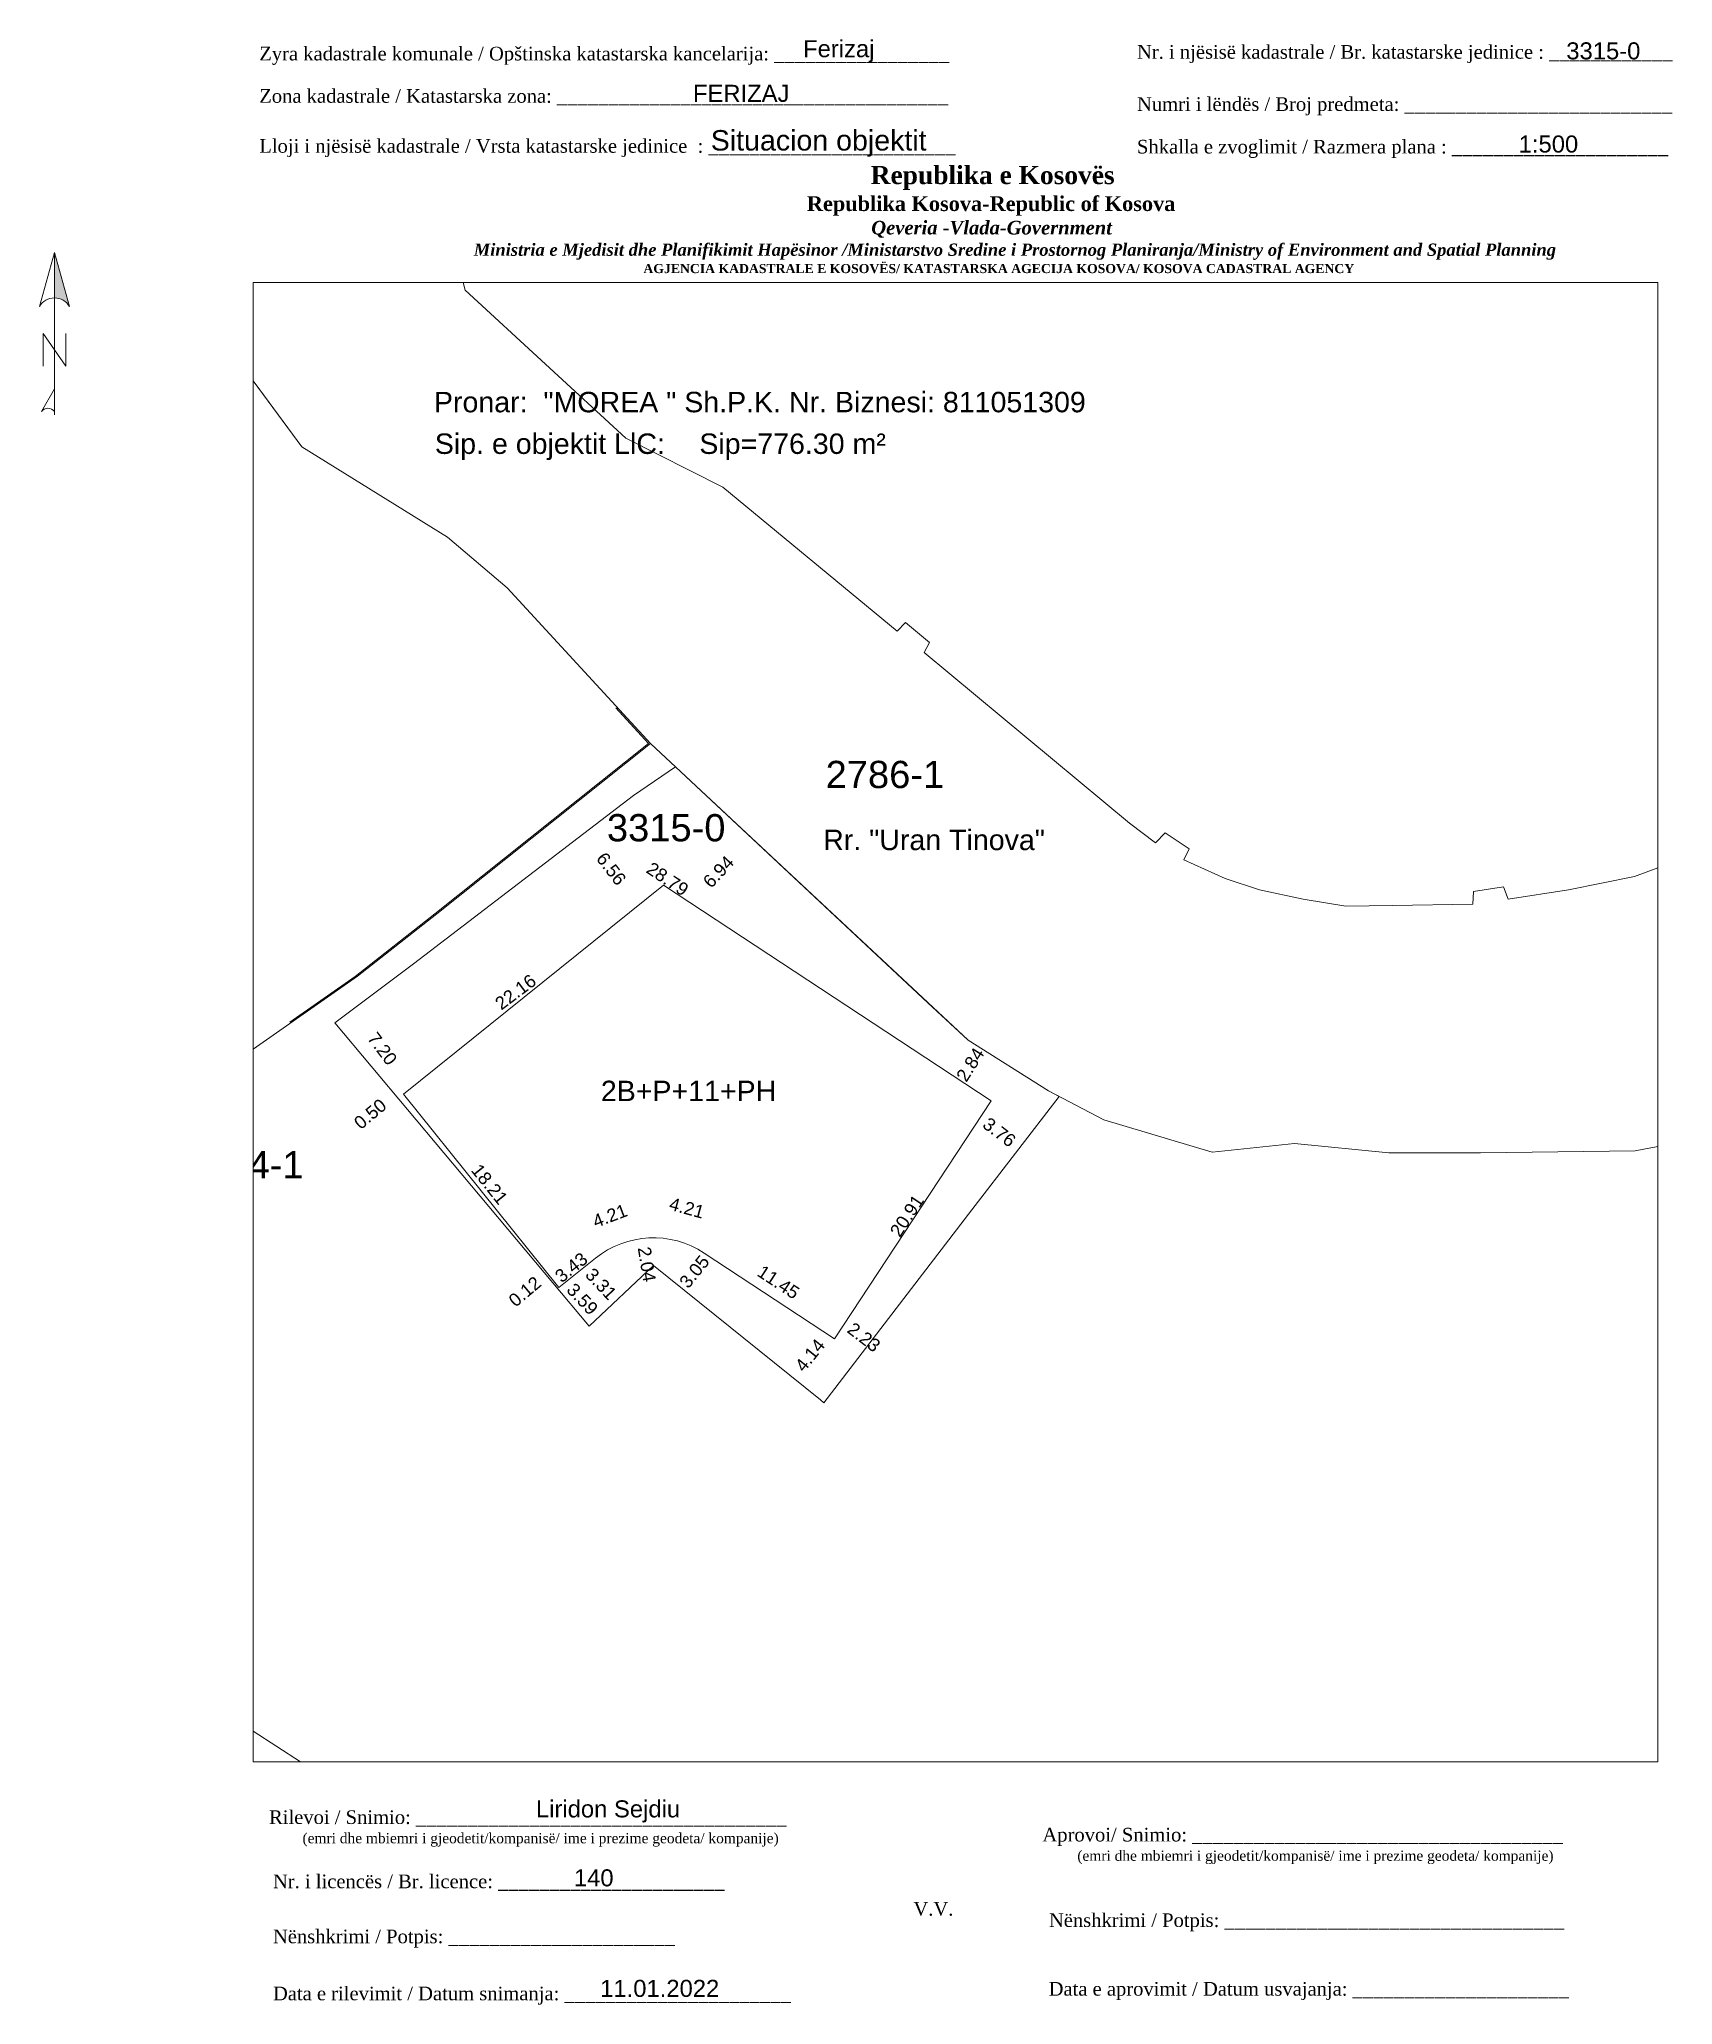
# Paper-space layout '-MANUALI' of a CAD drawing. Header units: metres. Extents: x -31 to 209, y 2 to 291.
# The model-space entities are those that its viewports show. They can reach past a viewport. Long polylines and large blocks are cut down to what shows.
import ezdxf

# ---------------------------------------------------------------- set-up
doc = ezdxf.new("R2010")
doc.units = ezdxf.units.M
doc.header["$PDMODE"] = 32
doc.header["$PDSIZE"] = 0.5
doc.layers.get('0').update_dxf_attribs({"lineweight": 0})
doc.layers.get('Defpoints').update_dxf_attribs({"lineweight": 0})
for name, color, linetype, lineweight in [('A - Perdhesa Polyine_Pen_No__6', 1, 'Continuous', 0), ('Dimensione', 7, 'Continuous', 0), ('Drawing & Figure_Pen_No__101', 252, 'Continuous', 0), ('Drawing & Figure_Pen_No__18', 9, 'Continuous', 0), ('emrat e rrugeve', 7, 'Continuous', 0), ('etazha', 7, 'Continuous', 0), ('Korniza e jashtme', 7, 'Continuous', 0), ('nr Parcela Fqinje', 251, 'Continuous', 0), ('Nr Parceles Baze', 7, 'Continuous', 0), ('parcela', 7, 'Continuous', 0), ('Parcela Baze', 7, 'Continuous', 0), ('Parcela Fqinje', 251, 'Continuous', 0)]:
    doc.layers.add(name, color=color, linetype=linetype, lineweight=lineweight)
doc.styles.add('GENERATED_STYLE_1', font='arial.ttf')
doc.styles.get("Standard").update_dxf_attribs({"font": 'arial.ttf'})
doc.dimstyles.get("Standard").update_dxf_attribs({"dimtxt": 1, "dimasz": 0.18, "dimexe": 0.18, "dimexo": 0.0625, "dimgap": 0.09, "dimtad": 1, "dimtoh": 1, "dimzin": 0, "dimdsep": 46, "dimtxsty": 'Standard', "dimcen": 0.09, "dimse1": 1, "dimse2": 1, "dimsd1": 1, "dimsd2": 1, "dimadec": 0, "dimazin": 0, "dimtfac": 1, "dimtofl": 0, "dimtmove": 0, "dimatfit": 3, "dimfxl": 1, "dimtolj": 1, "dimtzin": 0, "dimarcsym": 0})

# ---------------------------------------------------------------- blocks, each defined once
blk = doc.blocks.new('*U66')
at = {"linetype": 'ByBlock', "lineweight": -2}
blk.add_hatch(color=0, dxfattribs=at).paths.add_polyline_path([(0, 562), (0, 301, -0.269143), (87, 250)])
at = {"color": 0, "linetype": 'ByBlock', "lineweight": -2}
for points in [[(87, 250, 0.580323), (-87, 250), (0, 562), (87, 250), (0, 562), (0, 300)], [(0, -356, 0.5), (-75, -356), (0, -225)]]:
    blk.add_lwpolyline(points, format="xyb", dxfattribs=at)
for points in [[(0, -375), (0, 562)], [(-66, -94), (-66, 94), (66, -94), (66, 94)]]:
    blk.add_lwpolyline(points, dxfattribs=at)
blk = doc.blocks.new('*D107')
at = {"layer": 'Defpoints', "color": 0, "transparency": 16777216}
for p in [(7512008.69, 4692334.32), (7512010.53, 4692333.16), (7512009.02, 4692330.75)]:
    blk.add_point(p, dxfattribs=at)
at = {"layer": 'Dimensione', "color": 0, "transparency": 16777216, "insert": (7512007.48, 4692333.4), "char_height": 0.95, "attachment_point": 5, "rotation": 57.812}
blk.add_mtext('\\A1;2.84', dxfattribs=at)
blk = doc.blocks.new('*D108')
at = {"layer": 'Defpoints', "color": 0, "transparency": 16777216}
for p in [(7511989.71, 4692351.65), (7511991.76, 4692349.73), (7511984.97, 4692346.58)]:
    blk.add_point(p, dxfattribs=at)
at = {"layer": 'Dimensione', "color": 0, "transparency": 16777216, "insert": (7511989, 4692347.55), "char_height": 0.95, "attachment_point": 5, "rotation": 46.9177}
blk.add_mtext('\\A1;6.94', dxfattribs=at)
blk = doc.blocks.new('*D109')
at = {"layer": 'Defpoints', "color": 0, "transparency": 16777216}
for p in [(7511980.98, 4692351.78), (7511978.72, 4692350.05), (7511984.97, 4692346.57)]:
    blk.add_point(p, dxfattribs=at)
at = {"layer": 'Dimensione', "color": 0, "transparency": 16777216, "insert": (7511981.13, 4692347.77), "char_height": 0.95, "attachment_point": 5, "rotation": 307.3967}
blk.add_mtext('\\A1;6.56', dxfattribs=at)
blk = doc.blocks.new('*D110')
at = {"layer": 'Defpoints', "color": 0, "transparency": 16777216}
for p in [(7511961.55, 4692337), (7511961.74, 4692337.14), (7511965.88, 4692331.24)]:
    blk.add_point(p, dxfattribs=at)
at = {"layer": 'Dimensione', "color": 0, "transparency": 16777216, "insert": (7511964.33, 4692334.57), "char_height": 0.95, "attachment_point": 5, "rotation": 306.9158}
blk.add_mtext('\\A1;7.20', dxfattribs=at)
blk = doc.blocks.new('*D111')
at = {"layer": 'Defpoints', "color": 0, "transparency": 16777216}
for p in [(7511965.88, 4692331.24), (7511965.49, 4692330.91), (7511965.54, 4692330.86)]:
    blk.add_point(p, dxfattribs=at)
at = {"layer": 'Dimensione', "color": 0, "transparency": 16777216, "insert": (7511963.44, 4692329.78), "char_height": 0.95, "attachment_point": 5, "rotation": 40.0046}
blk.add_mtext('\\A1;0.50', dxfattribs=at)
blk = doc.blocks.new('*D112')
at = {"layer": 'Defpoints', "color": 0, "transparency": 16777216}
for p in [(7511976.65, 4692317.62), (7511977.2, 4692316.97), (7511977.29, 4692317.04)]:
    blk.add_point(p, dxfattribs=at)
at = {"layer": 'Dimensione', "color": 0, "transparency": 16777216, "insert": (7511974.79, 4692316.75), "char_height": 0.95, "attachment_point": 5, "rotation": 40.0046}
blk.add_mtext('\\A1;0.12', dxfattribs=at)
blk = doc.blocks.new('*D113')
at = {"layer": 'Defpoints', "color": 0, "transparency": 16777216}
for p in [(7511977.29, 4692317.04), (7511979.75, 4692314.44), (7511979.86, 4692314.54)]:
    blk.add_point(p, dxfattribs=at)
at = {"layer": 'Dimensione', "color": 0, "transparency": 16777216, "insert": (7511979.01, 4692316.2), "char_height": 0.95, "attachment_point": 5, "rotation": 313.4205}
blk.add_mtext('\\A1;3.59', dxfattribs=at)
blk = doc.blocks.new('*D114')
at = {"layer": 'Defpoints', "color": 0, "transparency": 16777216}
for p in [(7511979.96, 4692319.19), (7511982.24, 4692316.79), (7511981.13, 4692315.74)]:
    blk.add_point(p, dxfattribs=at)
at = {"layer": 'Dimensione', "color": 0, "transparency": 16777216, "insert": (7511980.38, 4692317.31), "char_height": 0.95, "attachment_point": 5, "rotation": 313.4205}
blk.add_mtext('\\A1;3.31', dxfattribs=at)
blk = doc.blocks.new('*D115')
at = {"layer": 'Defpoints', "color": 0, "transparency": 16777216}
for p in [(7511983.9, 4692320.69), (7511983.25, 4692318.51), (7511984.23, 4692318.67)]:
    blk.add_point(p, dxfattribs=at)
at = {"layer": 'Dimensione', "color": 0, "transparency": 16777216, "insert": (7511983.74, 4692318.75), "char_height": 0.95, "attachment_point": 5, "rotation": 279.2686}
blk.add_mtext('\\A1;2.04', dxfattribs=at)
blk = doc.blocks.new('*D116')
at = {"layer": 'Defpoints', "color": 0, "transparency": 16777216}
for p in [(7511987.96, 4692319.58), (7511986.05, 4692317.2), (7511986.69, 4692316.69)]:
    blk.add_point(p, dxfattribs=at)
at = {"layer": 'Dimensione', "color": 0, "transparency": 16777216, "insert": (7511987.23, 4692318.21), "char_height": 0.95, "attachment_point": 5, "rotation": 51.1707}
blk.add_mtext('\\A1;3.05', dxfattribs=at)
blk = doc.blocks.new('*D117')
at = {"layer": 'Defpoints', "color": 0, "transparency": 16777216}
for p in [(7511997.52, 4692313.28), (7511994.82, 4692310.14), (7511994.93, 4692310.06)]:
    blk.add_point(p, dxfattribs=at)
at = {"layer": 'Dimensione', "color": 0, "transparency": 16777216, "insert": (7511995.71, 4692312.08), "char_height": 0.95, "attachment_point": 5, "rotation": 51.1707}
blk.add_mtext('\\A1;4.14', dxfattribs=at)
blk = doc.blocks.new('*D118')
at = {"layer": 'Defpoints', "color": 0, "transparency": 16777216}
for p in [(7511997.52, 4692313.28), (7511999.82, 4692312.62), (7511999.29, 4692311.93)]:
    blk.add_point(p, dxfattribs=at)
at = {"layer": 'Dimensione', "color": 0, "transparency": 16777216, "insert": (7511999.67, 4692313.4), "char_height": 0.95, "attachment_point": 5, "rotation": 322.4473}
blk.add_mtext('\\A1;2.23', dxfattribs=at)
blk = doc.blocks.new('*D119')
at = {"layer": 'Defpoints', "color": 0, "transparency": 16777216}
for p in [(7512009.02, 4692330.75), (7512012, 4692328.46), (7512010.78, 4692326.87)]:
    blk.add_point(p, dxfattribs=at)
at = {"layer": 'Dimensione', "color": 0, "transparency": 16777216, "insert": (7512009.61, 4692328.44), "char_height": 0.95, "attachment_point": 5, "rotation": 322.448}
blk.add_mtext('\\A1;3.76', dxfattribs=at)
blk = doc.blocks.new('*D120')
at = {"layer": 'Defpoints', "color": 0, "transparency": 16777216}
for p in [(7511984.97, 4692346.58), (7511984.97, 4692346.58), (7512009.02, 4692330.75)]:
    blk.add_point(p, dxfattribs=at)
at = {"layer": 'Dimensione', "color": 0, "transparency": 16777216, "insert": (7511985.26, 4692347.02), "char_height": 0.95, "attachment_point": 5, "rotation": 326.6582}
blk.add_mtext('\\A1;28.79', dxfattribs=at)
blk = doc.blocks.new('*D121')
at = {"layer": 'Defpoints', "color": 0, "transparency": 16777216}
for p in [(7512009.02, 4692330.75), (7511997.52, 4692313.28), (7511997.52, 4692313.28)]:
    blk.add_point(p, dxfattribs=at)
at = {"layer": 'Dimensione', "color": 0, "transparency": 16777216, "insert": (7512002.83, 4692322.31), "char_height": 0.95, "attachment_point": 5, "rotation": 56.6566}
blk.add_mtext('\\A1;20.91', dxfattribs=at)
blk = doc.blocks.new('*D122')
at = {"layer": 'Defpoints', "color": 0, "transparency": 16777216}
for p in [(7511988.33, 4692320.15), (7511987.96, 4692319.58), (7511997.52, 4692313.28)]:
    blk.add_point(p, dxfattribs=at)
at = {"layer": 'Dimensione', "color": 0, "transparency": 16777216, "insert": (7511993.4, 4692317.44), "char_height": 0.95, "attachment_point": 5, "rotation": 326.6573}
blk.add_mtext('\\A1;11.45', dxfattribs=at)
blk = doc.blocks.new('*D123')
at = {"layer": 'Defpoints', "color": 0, "transparency": 16777216}
for p in [(7511983.61, 4692344.52), (7511965.56, 4692331.66), (7511965.88, 4692331.24)]:
    blk.add_point(p, dxfattribs=at)
at = {"layer": 'Dimensione', "color": 0, "transparency": 16777216, "insert": (7511974.11, 4692338.73), "char_height": 0.95, "attachment_point": 5, "rotation": 36.8346}
blk.add_mtext('\\A1;22.16', dxfattribs=at)
blk = doc.blocks.new('*D124')
at = {"layer": 'Defpoints', "color": 0, "transparency": 16777216}
for p in [(7511965.88, 4692331.24), (7511966.08, 4692331.4), (7511977.29, 4692317.04)]:
    blk.add_point(p, dxfattribs=at)
at = {"layer": 'Dimensione', "color": 0, "transparency": 16777216, "insert": (7511972.2, 4692324.63), "char_height": 0.95, "attachment_point": 5, "rotation": 308.789}
blk.add_mtext('\\A1;18.21', dxfattribs=at)
blk = doc.blocks.new('*D125')
at = {"layer": 'Defpoints', "color": 0, "transparency": 16777216}
for p in [(7511979.93, 4692319.23), (7511979.96, 4692319.19), (7511977.29, 4692317.04)]:
    blk.add_point(p, dxfattribs=at)
at = {"layer": 'Dimensione', "color": 0, "transparency": 16777216, "insert": (7511978.2, 4692318.52), "char_height": 0.95, "attachment_point": 5, "rotation": 38.7772}
blk.add_mtext('\\A1;3.43', dxfattribs=at)
blk = doc.blocks.new('*D126')
at = {"layer": 'Defpoints', "color": 0, "transparency": 16777216}
for p in [(7511984.51, 4692322.94), (7511983.9, 4692320.69), (7511987.96, 4692319.58)]:
    blk.add_point(p, dxfattribs=at)
at = {"layer": 'Dimensione', "color": 0, "transparency": 16777216, "insert": (7511986.68, 4692322.89), "char_height": 0.95, "attachment_point": 5, "rotation": 344.7452}
blk.add_mtext('\\A1;4.21', dxfattribs=at)
blk = doc.blocks.new('*D127')
at = {"layer": 'Defpoints', "color": 0, "transparency": 16777216}
for p in [(7511979.25, 4692321.08), (7511983.9, 4692320.69), (7511979.96, 4692319.19)]:
    blk.add_point(p, dxfattribs=at)
at = {"layer": 'Dimensione', "color": 0, "transparency": 16777216, "insert": (7511981.03, 4692322.31), "char_height": 0.95, "attachment_point": 5, "rotation": 20.8113}
blk.add_mtext('\\A1;4.21', dxfattribs=at)

msp = doc.modelspace()

# ---------------------------------------------------------------- linework, layer by layer
at = {"layer": 'A - Perdhesa Polyine_Pen_No__6'}
msp.add_lwpolyline([(7511965.879, 4692331.236), (7511977.287, 4692317.042), (7511979.962, 4692319.191, -0.3255294), (7511987.956, 4692319.579), (7511997.523, 4692313.284), (7512009.016, 4692330.752), (7511984.966, 4692346.575)], format="xyb", close=True, dxfattribs=at)
at = {"layer": 'Drawing & Figure_Pen_No__101', "color": 252}
msp.add_lwpolyline([(7511981.471, 4692359.579), (7511983.873, 4692356.975), (7511968.189, 4692344.455), (7511962.345, 4692339.874), (7511957.532, 4692336.512)], dxfattribs=at)
at = {"layer": 'Drawing & Figure_Pen_No__18', "color": 9}
msp.add_lwpolyline([(7511981.471, 4692359.579), (7511983.873, 4692356.975), (7511968.189, 4692344.455), (7511962.345, 4692339.874), (7511957.532, 4692336.512)], dxfattribs=at)
at = {"layer": 'parcela'}
msp.add_lwpolyline([(7512014.001, 4692331.061), (7512007.601, 4692322.736), (7511996.728, 4692308.593), (7511996.478, 4692308.808), (7511984.225, 4692318.67), (7511979.511, 4692314.209), (7511960.838, 4692336.459), (7511966.627, 4692340.808), (7511982.769, 4692353.148), (7511985.853, 4692355.253), (7512004.361, 4692337.945), (7512007.31, 4692335.187), (7512013.22, 4692331.467), (7512014.001, 4692331.061)], dxfattribs=at)
at = {"layer": 'Parcela Baze', "flags": 128}
for points in [[(7511984.021, 4692356.967), (7511968.34, 4692344.458), (7511962.497, 4692339.88), (7511950.248, 4692331.332)], [(7511952.79, 4692386.36), (7511954.994, 4692383.377), (7511958.422, 4692378.737), (7511969.121, 4692372.097), (7511973.491, 4692368.387), (7511984.021, 4692356.967)]]:
    msp.add_lwpolyline(points, dxfattribs=at)
at = {"layer": 'Parcela Fqinje', "flags": 128}
for points in [[(7511969.802, 4692392.676), (7511970.412, 4692390.216), (7511982.192, 4692379.356), (7511989.322, 4692375.776), (7512002.111, 4692365.206), (7512002.731, 4692365.836), (7512004.481, 4692364.366), (7512004.091, 4692363.636), (7512019.171, 4692351.116), (7512021.061, 4692349.675), (7512021.771, 4692350.405), (7512023.541, 4692349.225), (7512023.161, 4692348.425), (7512026.181, 4692347.055), (7512028.691, 4692346.225), (7512031.9, 4692345.545), (7512035.04, 4692345.025), (7512038.46, 4692345.075), (7512044.361, 4692345.165), (7512044.411, 4692346.095), (7512046.601, 4692346.455), (7512046.961, 4692345.545), (7512051.371, 4692346.224), (7512056.211, 4692347.214), (7512060.221, 4692348.684)], [(7512066.38, 4692329.075), (7512056.28, 4692327.065), (7512044.93, 4692326.926), (7512038.19, 4692326.936), (7512031.28, 4692327.606), (7512025.23, 4692326.976), (7512017.28, 4692329.357), (7512013.22, 4692331.467), (7512007.31, 4692335.187), (7511984.021, 4692356.967), (7511973.491, 4692368.387), (7511969.121, 4692372.097), (7511958.422, 4692378.737), (7511952.79, 4692386.36)], [(7511972.308, 4692273.251), (7511941.458, 4692293.101)], [(7511950.248, 4692331.332), (7511962.497, 4692339.88), (7511968.34, 4692344.458), (7511984.021, 4692356.967), (7511985.853, 4692355.253)], [(7512004.361, 4692337.945), (7512007.31, 4692335.187), (7512013.22, 4692331.467), (7512017.28, 4692329.357), (7512025.23, 4692326.976), (7512031.28, 4692327.606), (7512038.19, 4692326.936), (7512044.93, 4692326.926), (7512056.28, 4692327.065), (7512066.38, 4692329.075), (7512078.21, 4692330.164), (7512084.23, 4692331.224), (7512090.4, 4692328.334)]]:
    msp.add_lwpolyline(points, dxfattribs=at)

# ---------------------------------------------------------------- texts
at = {"layer": 'emrat e rrugeve', "color": 0, "style": 'GENERATED_STYLE_1'}
msp.add_text('Rr. "Uran Tinova"', height=1.5, dxfattribs=at).set_placement((7511996.681, 4692349.141))
at = {"layer": 'etazha', "color": 0, "style": 'GENERATED_STYLE_1'}
msp.add_text('2B+P+11+PH', height=1.5, dxfattribs=at).set_placement((7511980.367, 4692330.721))
at = {"layer": 'nr Parcela Fqinje'}
for s, p in [('2786-1', (7511996.862, 4692353.691)), ('714-1', (7511951.406, 4692325.054))]:
    msp.add_text(s, height=2, dxfattribs=at).set_placement(p)
at = {"layer": 'Nr Parceles Baze'}
msp.add_text('3315-0', height=2, dxfattribs=at).set_placement((7511980.811, 4692349.784))

# ---------------------------------------------------------------- dimensions: what is measured, and where the dimension line sits
at = {"layer": 'Dimensione'}
for p1, p2, distance, picture, middle in [((7511984.966, 4692346.575), (7511980.984, 4692351.784), 2.856, '*D109', (7511981.127, 4692347.767)), ((7511984.966, 4692346.575), (7511989.709, 4692351.647), -2.811, '*D108', (7511989.004, 4692347.553)), ((7511965.879, 4692331.236), (7511961.552, 4692336.996), -0.234, '*D110', (7511964.327, 4692334.575)), ((7512009.016, 4692330.752), (7512010.531, 4692333.159), 2.177, '*D107', (7512007.483, 4692333.398)), ((7512009.016, 4692330.752), (7512012, 4692328.458), -2, '*D119', (7512009.612, 4692328.44)), ((7511979.962, 4692319.191), (7511982.236, 4692316.788), -1.524, '*D114', (7511980.378, 4692317.307)), ((7511987.956, 4692319.579), (7511986.045, 4692317.205), 0.821, '*D116', (7511987.227, 4692318.209)), ((7511977.287, 4692317.042), (7511979.752, 4692314.437), 0.146, '*D113', (7511979.011, 4692316.205)), ((7511997.523, 4692313.284), (7511994.926, 4692310.057), -0.136, '*D117', (7511995.712, 4692312.083))]:
    dim = msp.add_aligned_dim(p1=p1, p2=p2, distance=distance, dimstyle='Standard', override={"dimscale": 0.5, "dimtxt": 1.9, "dimtoh": 0}, dxfattribs=at)
    dim.commit()
    dim.dimension.update_dxf_attribs({"geometry": picture, "text_midpoint": middle})
at = {"layer": 'Dimensione', "color": 1}
for base, p1, p2, angle, picture, middle in [((7511984.966, 4692346.576), (7512009.016, 4692330.752), (7511984.966, 4692346.575), 146.65824, '*D120', (7511984.966, 4692346.575)), ((7511965.562, 4692331.66), (7511983.614, 4692344.52), (7511965.879, 4692331.236), 216.83463, '*D123', (7511974.429, 4692338.302)), ((7511979.931, 4692319.23), (7511977.287, 4692317.042), (7511979.962, 4692319.191), 38.77716, '*D125', (7511978.532, 4692318.106))]:
    dim = msp.add_linear_dim(base=base, p1=p1, p2=p2, angle=angle, dimstyle='Standard', override={"dimscale": 0.5, "dimtxt": 1.9, "dimtoh": 0}, dxfattribs=at)
    dim.commit()
    dim.dimension.update_dxf_attribs({"geometry": picture, "text_midpoint": middle, "dimtype": 161})
at = {"layer": 'Dimensione'}
for base, p1, p2, angle, picture, middle in [((7511965.541, 4692330.855), (7511965.879, 4692331.236), (7511965.493, 4692330.912), 220.00458, '*D111', (7511963.779, 4692329.376)), ((7511983.247, 4692318.51), (7511983.896, 4692320.686), (7511984.225, 4692318.67), 279.26859, '*D115', (7511983.221, 4692318.664)), ((7511976.649, 4692317.619), (7511977.287, 4692317.042), (7511977.197, 4692316.966), 220.00458, '*D112', (7511975.128, 4692316.342)), ((7511999.823, 4692312.619), (7511997.523, 4692313.284), (7511999.29, 4692311.926), 322.44727, '*D118', (7511999.349, 4692312.984))]:
    dim = msp.add_linear_dim(base=base, p1=p1, p2=p2, angle=angle, dimstyle='Standard', override={"dimscale": 0.5, "dimtxt": 1.9, "dimtoh": 0}, dxfattribs=at)
    dim.commit()
    dim.dimension.update_dxf_attribs({"geometry": picture, "text_midpoint": middle, "dimtype": 161})
at = {"layer": 'Dimensione', "color": 1}
for p1, p2, distance, picture, middle in [((7511977.287, 4692317.042), (7511965.879, 4692331.236), -0.26, '*D124', (7511972.199, 4692324.634)), ((7512009.016, 4692330.752), (7511997.523, 4692313.284), 0, '*D121', (7512002.827, 4692322.309)), ((7511983.896, 4692320.686), (7511979.962, 4692319.191), -2.017, '*D127', (7511981.027, 4692322.312)), ((7511987.956, 4692319.579), (7511983.896, 4692320.686), -2.339, '*D126', (7511986.679, 4692322.893)), ((7511997.523, 4692313.284), (7511987.956, 4692319.579), -0.68, '*D122', (7511993.405, 4692317.442))]:
    dim = msp.add_aligned_dim(p1=p1, p2=p2, distance=distance, dimstyle='Standard', override={"dimscale": 0.5, "dimtxt": 1.9, "dimtoh": 0}, dxfattribs=at)
    dim.commit()
    dim.dimension.update_dxf_attribs({"geometry": picture, "text_midpoint": middle})

psp = doc.layouts.new('-MANUALI')

# ---------------------------------------------------------------- block references
at = {"xscale": 0.0254, "yscale": 0.0254, "zscale": 0.0254}
psp.add_blockref('*U66', (-28.73, 245.02), dxfattribs=at)

# ---------------------------------------------------------------- texts
for s, height, p in [('3315-0', 2.5, (193.17, 287.65)), ('1:500', 2.5, (186.18, 273.98)), ('Pronar:  ', 3, (26.97, 235.86)), ('Sip. e objektit LlC:', 3, (27.1, 229.75)), ('Liridon Sejdiu', 2.5, (41.94, 29.66)), ('140', 2.5, (47.51, 19.54)), ('11.01.2022', 2.5, (51.37, 3.32))]:
    psp.add_text(s, height=height).set_placement(p)
at = {"color": 1}
for s, p in [('"MOREA " Sh.P.K. Nr. Biznesi: 811051309', (43.04, 235.86)), ('Sip=776.30 m²', (65.92, 229.75))]:
    psp.add_text(s, height=3, dxfattribs=at).set_placement(p)
for s, insert, char_height, width, attachment_point in [('{\\fTimes New Roman|b0|i0|c0|p18;Zyra kadastrale komunale / Opštinska katastarska kancelarija: _________________}', (1.33, 289.5), 2, 100.6873, 1), ('Ferizaj', (86.39, 288.84), 2.5, 9.9735, 5), ('{\\fTimes New Roman|b0|i0|c0|p18;Nr. i njësisë kadastrale / Br. katastarske jedinice : ____________}', (130.16, 289.75), 2, 79.9484, 1), ('{\\fTimes New Roman|b0|i0|c0|p18;Zona kadastrale / Katastarska zona: ______________________________________}', (1.33, 283.28), 2, 100.6873, 1), ('FERIZAJ', (72.07, 282.65), 2.5, 41.1507, 5), ('{\\fTimes New Roman|b0|i0|c0|p18;Numri i lëndës / Broj predmeta: __________________________}', (130.16, 282.09), 2, 79.9484, 1), ('Situacion objektit', (83.44, 275.32), 3, 39.1059, 5), ('{\\fTimes New Roman|b0|i0|c0|p18;Lloji i njësisë kadastrale / Vrsta katastarske jedinice  : ________________________}', (1.33, 275.95), 2, 100.6873, 1), ('{\\fTimes New Roman|b0|i0|c0|p18;Shkalla e zvoglimit / Razmera plana : _____________________}', (130.16, 275.84), 2, 79.9484, 1), ('\\pi77.297;{\\fBook Antiqua|b1|i0|c0|p18;\\H1.333x;Republika e Kosovës\\fTimes New Roman|b1|i0|c0|p18;\\P\\pi67.927;\\fBook Antiqua|b1|i0|c0|p18;\\H0.8125x;Republika Kosova-Republic of Kosova\\fTimes New Roman|b1|i0|c0|p18;\\P\\pi77.378;\\fBook Antiqua|b1|i1|c0|p18;\\H0.9233x;Qeveria -Vlada-Government \\P\\pi13.032,l6,t23.033;\\fTimes New Roman|b1|i1|c0|p18;\\H0.9x;Ministria e Mjedisit dhe Planifikimit Hapësinor /Ministarstvo Sredine i Prostornog Planiranja/Ministry of Environment and Spatial Planning\\P\\pi43.931,l0,tz;\\fBook Antiqua|b1|i0|c0|p18;\\H0.7406x;AGJENCIA KADASTRALE E KOSOVËS/ KATASTARSKA AGECIJA KOSOVA/ KOSOVA CADASTRAL AGENCY}', (13.78, 272.01), 2, 191.8237, 1), ('{\\fTimes New Roman|b0|i0|c0|p18;Rilevoi / Snimio: ____________________________________\\P     \\H0.75x;(emri dhe mbiemri i gjeodetit/kompanisë/ ime i prezime geodeta/ kompanije)}', (40.74, 28.03), 2, 74.7958, 5), ('{\\fTimes New Roman|b0|i0|c0|p18;Aprovoi/ Snimio: ____________________________________\\P     \\H0.75x;(emri dhe mbiemri i gjeodetit/kompanisë/ ime i prezime geodeta/ kompanije)}', (154.46, 25.46), 2, 74.7958, 5), ('{\\fTimes New Roman|b0|i0|c0|p18;Nr. i licencës / Br. licence: ______________________\\P                                }', (3.34, 21.27), 2, 83.344, 1), ('{\\fTimes New Roman|b0|i0|c0|p18;V.V.                                 }', (100.28, 16.22), 2, 5.7076, 5), ('{\\fTimes New Roman|b0|i0|c0|p18; Nënshkrimi / Potpis: _________________________________}', (116.48, 15.58), 2, 83.344, 1), ('{\\fTimes New Roman|b0|i0|c0|p18;Nënshkrimi / Potpis: ______________________\\P                                 }', (3.34, 13.19), 2, 83.344, 1), ('{\\fTimes New Roman|b0|i0|c0|p18;Data e rilevimit / Datum snimanja: ______________________\\P                                 }', (3.34, 4.82), 2, 83.344, 1), ('{\\fTimes New Roman|b0|i0|c0|p18; Data e aprovimit / Datum usvajanja: _____________________}', (116.43, 5.5), 2, 83.344, 1)]:
    psp.add_mtext(s, dxfattribs=dict(insert=insert, char_height=char_height, width=width, attachment_point=attachment_point))

# ---------------------------------------------------------------- viewports
at = {"layer": 'Korniza e jashtme', "view_target_point": (7499131.095, 4689980.516), "view_twist_angle": 360}
psp.add_viewport(center=(103.51, 146.36), size=(206.14, 217.061), view_center_point=(12875.292, 2356.001), view_height=108.5303, dxfattribs=at)

doc.saveas('drawing.dxf')
